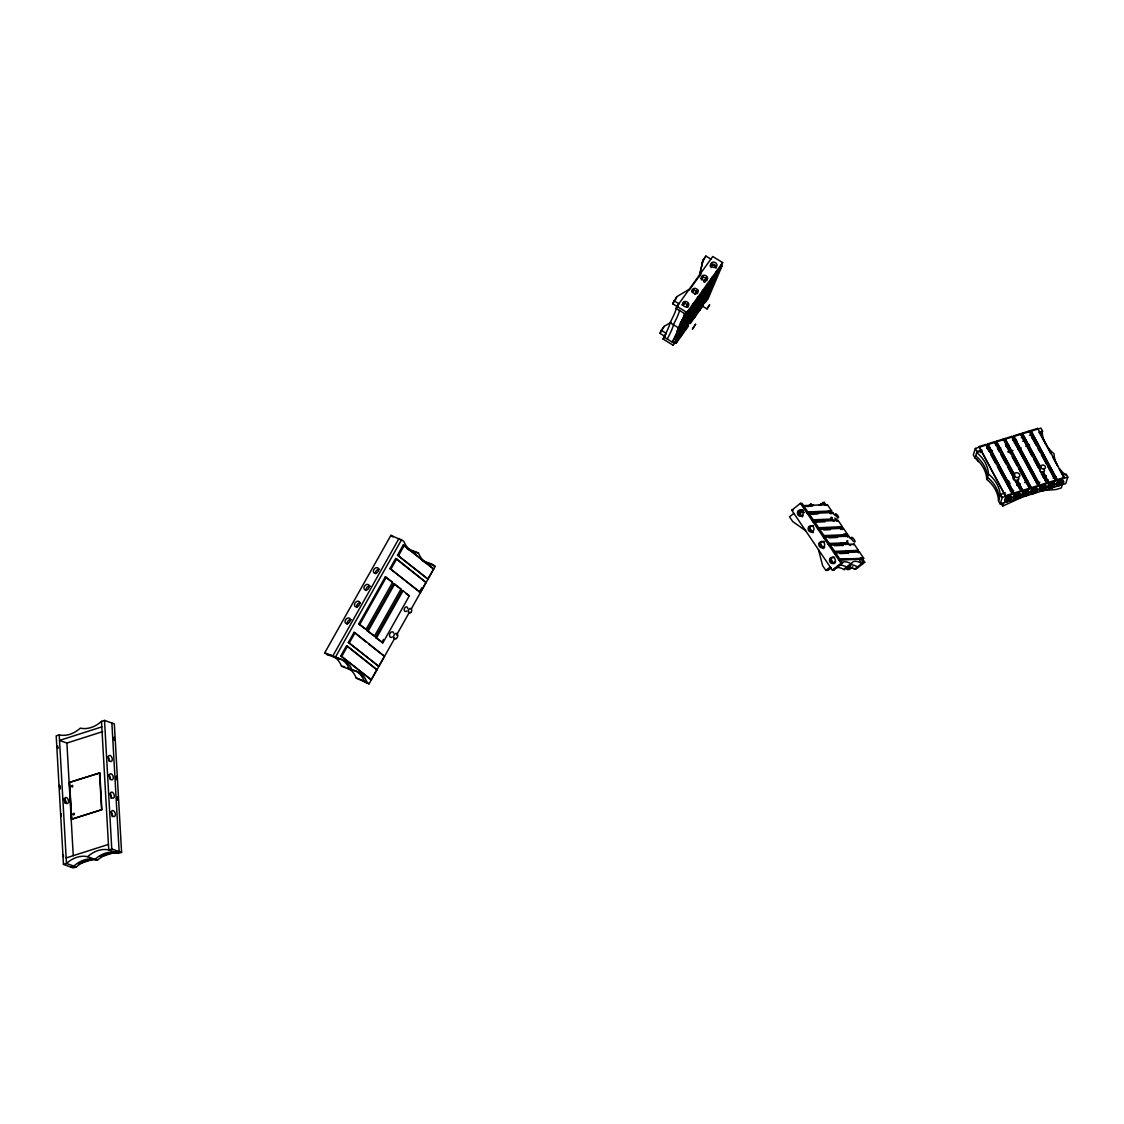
<?xml version="1.0" encoding="UTF-8"?>
<svg xmlns="http://www.w3.org/2000/svg" width="1124" height="1124" viewBox="0 0 1124 1124"><rect width="100%" height="100%" fill="white"/><g stroke="black" fill="none" stroke-linecap="round" stroke-linejoin="round"><path stroke-width="1.5" d="M701.081 273.989L699.212 276.616L703.09 260.009L705.9 256.075L710.86 259.124M703.09 260.009L699.212 276.616M707.038 308.931L709.553 304.871L707.038 308.931L702.036 305.84L704.551 301.766L704.242 302.721M1041.723 474.904L1041.344 473.935M1041.231 435.508L1042.58 431.18L1040.894 428.118L975.323 448.448L973.3 454.939L974.986 458.002A33.298 27.102 17.3 0 1 986.746 479.428A33.298 27.102 17.3 0 1 998.519 500.868L1000.205 503.931L1065.777 483.601L1067.8 477.11L1066.114 474.047L1062.84 475.073M974.986 458.002L977.009 451.511L975.323 448.448M979.018 446.565L1005.671 496.372L979.018 446.565L985.931 444.43L1012.569 494.237M985.678 445.244L985.931 444.43M987.659 443.896L1014.298 493.703L987.659 443.896L994.557 441.76L1021.21 491.567M994.557 441.76L995.99 445.624M1018.906 468.975L1029.837 488.884L1003.184 439.077L996.286 441.226L1014.522 475.719M986.746 479.428L988.432 474.033A33.298 27.102 17.3 0 0 976.672 452.593L981.842 450.991M1002.931 439.891L1003.184 439.077M1004.912 438.543L1031.565 488.35L1004.912 438.543L1011.811 436.407L1038.464 486.214L1012.401 438.739M1011.558 437.222L1011.811 436.407M1013.539 435.873L1040.192 485.68L1013.539 435.873L1020.437 433.724L1047.09 483.531M998.519 500.868L1000.543 494.391L1005.46 492.86M1020.437 433.724L1031.958 455.979M1000.205 503.931L1002.215 497.454L1000.543 494.391M1055.717 480.861L1029.078 431.054L1022.166 433.19L1040.417 467.682M1022.643 496.977L1002.65 506.109L1003.648 502.864M1028.825 431.869L1029.078 431.054M1030.792 430.52L1057.445 480.327L1030.792 430.52L1037.705 428.385L1064.344 478.178L1059.3 469.003M1037.452 429.185L1037.705 428.385M1017.304 479.498L1022.924 491.019L1017.051 480.313M1043.184 471.476L1048.818 482.997L1042.931 472.277M1062.335 484.669L1061.323 487.914L1056.139 489.516L1043.339 490.556M664.958 336.413L660.013 333.364L661.305 330.301L664.129 326.367L671.07 322.237M721.777 264.646L722.648 262.595L712.742 256.497L676.999 306.332L676.128 308.383L686.033 314.481L686.904 312.43L672.63 303.733L676.76 296.722L689.223 289.29M664.129 326.367L660.013 333.364M675.454 299.799L676.76 296.722M676.044 340.867L672.981 345.138L663.076 339.041L663.947 337.003A33.298 3.414 -58.4 0 0 670.044 322.686A33.298 3.414 -58.4 0 0 676.128 308.383L678.179 305.531M677.575 306.782L678.882 303.719L673.936 300.656M705.9 256.075L701.783 263.072M686.469 306.852L687.804 303.719M686.876 307.119L688.225 303.972M685.851 312.711L675.018 338.141L672.194 342.075A33.298 3.414 -58.4 0 0 678.292 327.772A33.298 3.414 -58.4 0 0 684.39 313.47M672.981 345.138L676.915 338.83M690.024 310.575L688.787 309.817L674.864 342.511L676.1 343.284L690.024 310.575L693.789 305.335L692.553 304.562M691.499 307.92L693.494 303.255L694.73 304.014L680.807 336.722L679.556 335.964M693.789 305.335L679.865 338.029L676.1 343.284M704.607 282.194L706.617 277.488L703.638 281.618M704.903 281.998L706.251 278.822M710.986 267.695L712.349 264.505L716.058 266.795M705.689 280.888L707.024 277.74L704.06 281.885M697.245 298.015L698.496 298.773L684.558 331.482L680.807 336.722M701.952 291.453L703.188 292.212L699.423 297.453L685.5 330.161L688.324 326.227M689.925 323.361L703.188 292.212M707.895 285.651L704.13 290.905L690.206 323.614L693.972 318.359L707.895 285.651L706.659 284.892M706.265 286.69L707.6 283.585L708.837 284.344L694.913 317.052L693.663 316.294M710.972 280.143L712.293 277.024L713.529 277.783L699.606 310.491L698.369 309.732M711.351 278.33L712.588 279.103L698.664 311.798L694.913 317.052M704.031 303.691L717.295 272.542L716.058 271.783M704.973 302.37L718.236 271.235L722.001 265.981L720.765 265.222M722.001 265.981L708.078 298.689L705.254 302.623M394.819 638.109L369.037 683.884L366.944 682.198A33.298 22.382 -68.6 0 0 352.262 670.438A33.298 22.382 -68.6 0 0 339.195 658.861L326.845 654.477L324.752 652.791L390.927 535.319L403.769 541.206A33.298 22.382 -68.6 0 0 418.451 552.966A33.298 22.382 -68.6 0 0 433.119 564.726L435.213 566.412L411.145 609.124M334.91 657.624L332.816 655.952L398.992 538.48L401.085 540.152M324.752 652.791L335.5 657.006L401.675 539.52M340.825 655.854L346.501 645.78L347.513 646.174L376.863 669.693L371.187 679.767L340.825 655.854L371.187 679.767M348.398 642.422L354.06 632.348L355.072 632.742L384.422 656.276L378.746 666.335L348.398 642.422L378.746 666.335M358.795 623.961L385.265 576.977L386.263 577.371L392.557 582.401L366.087 629.398L358.795 623.961L366.087 629.398M389.986 568.575L395.662 558.516L396.674 558.909L426.01 582.429L420.348 592.503L389.986 568.575L420.348 592.503M397.545 555.158L403.221 545.084L404.233 545.477L433.583 568.997L427.907 579.071L397.545 555.158L427.907 579.071M341.837 656.247L347.513 646.174M349.395 642.816L355.072 632.742M359.792 624.354L386.263 577.371M390.997 568.969L396.674 558.909M398.556 555.551L404.233 545.477M367.183 630.676L393.653 583.693L394.65 584.087L400.945 589.131L374.475 636.114L367.183 630.676L374.475 636.114M368.18 631.084L394.65 584.087M375.557 637.406L402.027 590.409L403.038 590.803L409.333 595.846L382.863 642.844L375.557 637.406L382.863 642.844M376.568 637.8L403.038 590.803M381.851 642.45L383.565 639.416M419.336 592.109L421.767 587.782M396.547 635.06L409.431 612.173M682.296 319.722L682.043 320.396M689.602 323.389C693.016 317.08 685.359 328.349 688.422 325.229M702.992 304.773L702.078 305.883M672.63 303.733L674.512 301.106M689.405 289.866L699.62 275.633M683.266 305.082L685.261 302.286M692.286 292.493L694.295 289.697M701.32 279.904L703.315 277.094M665.984 334.151L663.947 337.003L673.852 343.101M694.73 294.052L697.709 289.908M663.076 339.041L665.113 336.188M695.152 294.305L697.133 291.538M686.904 312.43L722.648 262.595M683.069 318.626L688.085 311.629M715.651 273.188L717.688 270.336M680.512 323.024L688.422 311.98M694.73 304.014L698.496 298.773M708.837 284.344L712.588 279.103M713.529 277.783L717.295 272.542M679.107 336.596L681.144 333.744M699.606 310.491L703.371 305.25M834.64 553.795L835.736 552.938L842.536 563.194L833.825 570.065L832.35 570.135L791.732 510.212L800.443 503.341L801.918 503.285L813.284 519.836L831.915 519.035M793.867 513.373L789.512 516.801L792.715 521.536L805.627 530.711M802.578 506.502L803.66 505.645L827.376 504.634L831.648 510.942L830.566 511.799L806.849 512.811L807.945 511.94L831.648 510.942M802.255 516.914L799.319 512.586L802.592 510.015M807.58 506.559L810.84 503.988A33.298 10.537 51.7 0 0 813.397 505.224M818.932 505.35L824.159 502.344L826.084 505.196M807.917 514.385L809.013 513.528L832.729 512.516L834.429 515.045M820.422 505.28L824.159 502.344M826.295 505.491L827.376 504.634M813.284 519.836L812.188 520.693L830.833 519.892M842.34 526.706L818.623 527.718L817.541 528.575L841.258 527.563L842.34 526.706L838.068 520.398L814.352 521.41L813.27 522.267L825.128 521.761M831.634 513.373L832.729 512.516M818.609 530.149L819.691 529.292L843.407 528.28L847.693 534.588L846.597 535.446L822.88 536.457L823.976 535.6L847.693 534.588M835.905 519.681L837.001 518.824M836.973 521.255L838.068 520.398M823.948 538.031L825.044 537.174L848.761 536.162L850.461 538.691M842.326 529.137L843.407 528.28M829.301 545.913L830.383 545.056L854.1 544.044L858.371 550.353L857.289 551.21L833.572 552.221L834.654 551.364L858.371 550.353M847.665 537.019L848.761 536.162M853.018 544.915L854.1 544.044M846.344 551.687L835.188 551.884M835.708 561.326L833.53 563.04L830.594 558.726M818.455 549.636L822.642 565.681L825.859 570.416L830.214 566.974M831.339 567.746L828.079 570.318L825.859 570.416M832.35 570.135L841.061 563.264L842.536 563.194M858.357 552.797L859.439 551.94L863.724 558.235L862.628 559.106L838.911 560.103L840.007 559.246L863.724 558.235M835.82 567.817A33.298 10.537 51.7 0 1 844.208 569.629L851.458 563.897A33.298 10.537 51.7 0 1 861.841 563.461L858.624 558.726M845.74 567.128L847.341 569.503L850.615 566.918M852.835 566.833L849.575 569.404L847.341 569.503M845.543 567.746A33.298 10.537 51.7 0 1 854.577 569.18L863.288 562.309L864.763 562.253L861.869 557.968M864.763 562.253L856.066 569.123L854.577 569.18M59.221 734.913L56.2 735.869L63.45 864.412L73.271 867.925L76.291 866.969A33.298 24.742 -70.3 0 1 97.437 860.197A33.298 24.742 -70.3 0 1 116.84 853.144L121.589 852.47L114.339 723.926L104.518 720.414L101.497 721.383A33.298 24.742 -70.3 0 1 80.352 728.141A33.298 24.742 -70.3 0 1 59.221 734.913L66.471 863.457L76.291 866.969M101.806 726.891L59.53 740.421L66.892 743.048L102.677 731.612M69.309 782.473L99.811 772.919L101.877 809.645L71.683 819.312L69.309 782.473L99.811 772.919M71.374 819.199L101.877 809.645M66.161 857.935L108.438 844.419M63.45 864.412L66.471 863.457A33.298 24.742 -70.3 0 1 87.616 856.685A33.298 24.742 -70.3 0 1 108.747 849.927L111.768 848.957L121.589 852.47M82.192 862.164L91.943 859.045M100.078 856.446L111.459 852.807M78.23 864.061L92.87 859.382M101.005 856.783L114.002 852.61M70.812 867.054L73.833 866.084A33.298 24.742 -70.3 0 1 94.978 859.326A33.298 24.742 -70.3 0 1 114.381 852.259L119.13 851.599L111.88 723.055M118.568 853.439L114.381 852.259L119.13 851.599M977.009 451.511L981.926 449.993M986.844 448.462L990.118 447.45M1013.075 440.327L1016.349 439.315M1021.266 437.784L1024.54 436.772M1029.472 435.241L1032.745 434.229M1039.307 432.192L1042.58 431.18M1039.658 433.063L1042.243 432.262A33.298 27.102 17.3 0 0 1045.545 443.783M989.204 451.637L992.548 450.598M997.564 449.038L1000.908 447.998M1005.938 446.453L1009.282 445.413M1022.671 441.254L1026.015 440.215M1008.116 451.722L1011.403 450.696M1026.198 446.116L1029.486 445.09M1008.031 451.988L1012.963 450.457M1017.894 448.926L1021.182 447.914M1026.114 446.383L1029.401 445.357M1016.714 484.894L1020.002 483.868M1024.933 482.337L1028.221 481.325M1043.016 476.731L1046.303 475.719M1016.63 485.161L1019.918 484.135M1024.849 482.603L1028.137 481.592M1042.931 476.998L1046.219 475.986M1010.378 491.329L1013.651 490.317M1036.609 483.208L1039.883 482.182M1044.8 480.665L1048.088 479.639M1053.005 478.122L1056.279 477.096M1005.924 495.572L1012.822 493.422M1014.551 492.888L1021.463 490.752M1023.177 490.219L1030.09 488.069M1031.818 487.535L1038.716 485.399M1040.445 484.866L1047.343 482.73M1049.071 482.196L1055.97 480.046M1057.698 479.512L1064.597 477.377M1002.215 497.454L1067.8 477.11M805.964 506.348L812.736 506.067M791.732 510.212L793.207 510.156M799.319 512.586L804.503 512.375M807.973 512.221L813.158 512.01M811.303 514.244L818.089 513.949M813.804 520.356L825.339 519.864M823.695 529.938L830.467 529.643M829.034 537.82L837.506 537.455M847.946 542.695L829.315 543.482L828.233 544.339L846.864 543.552M834.373 545.702L842.845 545.337M835.736 552.938L859.439 551.94M839.726 553.584L848.199 553.219M839.614 559.541L848.255 559.176M337.593 658.678L339.195 658.861L335.5 657.006M116.109 852.554L108.747 849.927L101.497 721.383M87.616 856.685L97.437 860.197M409.305 549.397L418.451 552.966M422.371 560.525L433.119 564.726M424.465 562.197L430.913 564.726M432.529 565.358L435.213 566.412M433.583 568.997L403.221 545.084M426.01 582.429L395.662 558.516M392.557 582.401L385.265 576.977M400.945 589.131L393.653 583.693M409.333 595.846L405.806 593.444M384.422 656.276L368.742 644.108M376.863 669.693L346.501 645.78M334.306 656.908A33.298 22.382 -68.6 0 1 341.513 666.237L352.262 670.438M347.597 667.867A33.298 22.382 -68.6 0 1 356.196 677.997L366.944 682.198M369.037 683.884L356.196 677.997M332.816 655.952L336.498 657.807A33.298 22.382 -68.6 0 1 349.578 669.384A33.298 22.382 -68.6 0 1 364.26 681.144L366.354 682.83M717 270.462L718.236 271.235M702.893 290.132L704.13 290.905M698.187 296.694L699.423 297.453M692.735 317.6L693.972 318.359M670.044 322.686L678.292 327.772M661.305 330.301L666.265 333.35M390.927 535.319L393.021 537.005M354.06 632.348L366.073 641.973M829.962 510.9L831.886 513.752M834.795 518.024L836.72 520.89M840.597 526.594L842.522 529.446M845.431 533.717L847.356 536.569M822.67 502.4L824.609 505.252M828.472 510.956L830.411 513.808M839.108 526.65L841.047 529.502M843.941 533.788L845.88 536.64M860.38 558.038L863.288 562.309M846.456 550.634L848.409 553.514M840.878 542.794L842.831 545.66M814.352 521.41L823.976 535.6M825.044 537.174L834.654 551.364M800.443 503.341L841.061 563.264M809.097 527.001L813.003 532.776M819.846 542.864L823.751 548.624M1039.124 432.248L1050.898 453.689M1052.584 456.751L1057.628 465.94M1031.34 436.463L1036.384 445.638M1038.07 448.701L1039.742 451.764M1041.428 454.827L1046.472 464.015M1048.158 467.078L1053.202 476.267M1022.166 433.19L1041.498 468.413M1033.644 459.042L1038.688 468.23M1043.732 477.405L1045.404 480.468M1005.46 444.486L1010.504 453.674M1012.176 456.737L1017.22 465.926M996.286 441.226L1014.775 474.904M997.662 448.687L999.348 451.75M1001.034 454.813L1006.078 464.001M1007.75 467.064L1013.637 477.784M1015.323 480.847L1019.524 488.504M1008.34 480.566L1010.012 483.629M986.521 446.776L989.036 451.37M990.722 454.433L995.766 463.622M997.438 466.671L1011.74 492.705M976.587 458.634L978.259 461.697M1000.964 503.046L1002.65 506.109M114.114 737.204L114.297 740.351M116.32 776.22L116.517 779.649M117.486 796.79L117.669 800.218M104.518 720.414L111.768 848.957M99.502 772.806L101.581 809.533M69.618 782.585L71.683 819.312M66.878 742.753L73.243 855.659M415.754 551.912A33.298 22.382 -68.6 0 1 407 548.554M430.436 563.672A33.298 22.382 -68.6 0 1 424.352 562.042M422.975 561.255A33.298 22.382 -68.6 0 1 421.683 560.314M341.513 666.237A33.298 22.382 -68.6 0 1 344.661 666.743M326.845 654.477A33.298 22.382 -68.6 0 1 331.496 655.475M356.744 607.48A3.161 2.29 -51.3 0 1 357.404 604.319A3.161 2.29 -51.3 0 1 360.326 602.871M347.302 624.312A3.161 2.29 -51.3 0 1 348.173 620.841A3.161 2.29 -51.3 0 1 351.433 619.816M375.571 573.704A3.161 2.29 -51.3 0 1 376.498 570.528A3.161 2.29 -51.3 0 1 379.462 569.348M366.129 590.55A3.161 2.29 -51.3 0 1 367.281 587.065A3.161 2.29 -51.3 0 1 370.513 586.349M406.804 610.88A2.417 1.63 -68.6 0 1 404.317 610.501A2.417 1.63 -68.6 0 1 405.722 607.072A2.417 1.63 -68.6 0 1 407.717 608.646M392.29 636.971A2.922 1.967 -68.6 0 1 389.621 636.17A2.922 1.967 -68.6 0 1 390.983 632.278A2.922 1.967 -68.6 0 1 393.653 633.079M109.815 793.572A3.161 1.841 72.3 0 1 111.065 798.419M110.812 811.893A3.161 1.841 72.3 0 1 112.119 816.741M108.396 774.942A3.161 1.841 72.3 0 1 110.194 779.62M107.412 756.607A3.161 1.841 72.3 0 1 109.14 761.313M63.618 798.602A3.161 1.841 72.3 0 1 65.417 803.281M63.548 856.895A3.892 2.262 72.3 0 1 63.436 854.999M61.258 816.502A3.892 2.262 72.3 0 1 61.356 813.804M63.408 799.628A1.953 1.138 72.3 0 1 64.518 800.92M64.672 801.412A1.953 1.138 72.3 0 1 64.63 802.761M64.56 798.714A3.892 2.262 72.3 0 1 65.965 802.339M60.331 788.992A3.892 2.262 72.3 0 1 59.502 785.212M60.162 787.798A1.953 1.138 72.3 0 1 60.05 785.957M58.055 748.584A3.892 2.262 72.3 0 1 57.198 745.732M57.886 747.39A1.953 1.138 72.3 0 1 57.675 745.957M679.43 310.407A33.298 3.414 -58.4 0 1 673.346 324.724A33.298 3.414 -58.4 0 1 667.249 339.026M678.32 330.077A1.953 1.602 23.1 0 1 678.334 330.934M680.47 322.588A1.953 1.602 23.1 0 1 682.872 324.471M682.816 324.878A1.953 1.602 23.1 0 1 682.633 325.257M680.751 323.108A1.953 1.602 23.1 0 1 682.591 325.398M683.069 321.113A3.892 3.203 23.1 0 1 683.87 321.717M683.645 322.237A3.892 3.203 23.1 0 1 684.249 322.981M682.844 324.752A1.953 1.602 23.1 0 1 680.708 325.257M680.694 322.082A1.953 1.602 23.1 0 1 683.027 324.372M686.862 314.116A3.892 3.203 23.1 0 1 687.776 314.551M684.938 315.633A1.953 1.602 23.1 0 1 687.228 316.167M691.682 291.271A3.161 2.599 23.1 0 1 697.33 293.617M681.903 305.011A3.161 2.599 23.1 0 1 685.781 303.761A3.161 2.599 23.1 0 1 687.79 307.358M710.003 266.037A3.161 2.599 23.1 0 1 713.937 264.393A3.161 2.599 23.1 0 1 715.876 268.271M700.8 278.569A3.161 2.599 23.1 0 1 706.715 280.691M681.397 321.085A3.161 2.599 23.1 0 1 683.968 322.897M684.094 323.937A3.161 2.599 23.1 0 1 683.434 324.246M682.661 324.372A3.161 2.599 23.1 0 1 680.343 323.698M683.055 319.286A3.161 2.599 23.1 0 1 683.785 319.68M678.404 328.433A3.161 2.599 23.1 0 1 679.542 331.046M679.275 326.382A3.161 2.599 23.1 0 1 676.915 330.835M684.727 314.551A3.161 2.599 23.1 0 1 687.087 314.861M686.357 317.727A3.161 2.599 23.1 0 1 684.305 316.448M675.749 335.303A3.161 2.599 23.1 0 1 674.737 337.031M844.208 569.629A33.298 10.537 51.7 0 1 844.995 568.252M833.825 570.065A33.298 10.537 51.7 0 1 834.163 569.32M834.612 568.688A33.298 10.537 51.7 0 1 835.16 568.196M836.734 567.775A33.298 10.537 51.7 0 1 838.068 565.906M838.715 565.527A33.298 10.537 51.7 0 1 847.103 567.339A33.298 10.537 51.7 0 1 849.842 564.852M850.685 564.754A33.298 10.537 51.7 0 1 857.486 566.889M821.222 503.552A33.298 10.537 51.7 0 1 819.888 505.421M810.84 503.988A33.298 10.537 51.7 0 1 808.1 506.474M805.304 506.376A33.298 10.537 51.7 0 1 803.028 505.659M841.089 564.346A33.298 10.537 51.7 0 1 851.458 563.897M833.882 519.808A2.417 0.759 51.7 0 1 833.277 520.904A2.417 0.759 51.7 0 1 831.029 517.981A2.417 0.759 51.7 0 1 832.42 517.897M850.685 544.718A2.922 0.927 51.7 0 1 849.28 544.929A2.922 0.927 51.7 0 1 846.934 541.768A2.922 0.927 51.7 0 1 847.932 541.009M824.777 547.248A3.161 2.922 87.6 0 1 820.295 544.662A3.161 2.922 87.6 0 1 824.58 541.768M834.837 563.335A3.161 2.922 87.6 0 1 830.987 560.497A3.161 2.922 87.6 0 1 834.5 557.223M803.168 515.86A3.161 2.922 87.6 0 1 798.911 512.825A3.161 2.922 87.6 0 1 803.435 510.38M813.2 531.877A3.161 2.922 87.6 0 1 809.603 528.673A3.161 2.922 87.6 0 1 813.369 525.765M975.66 455.838A33.298 27.102 17.3 0 1 987.42 477.279A33.298 27.102 17.3 0 1 999.194 498.705M1047.849 447.366A33.298 27.102 17.3 0 0 1054.017 453.703A33.298 27.102 17.3 0 0 1057.305 465.224M1065.777 475.129A33.298 27.102 17.3 0 1 1059.609 468.792M988.432 474.033A33.298 27.102 17.3 0 1 1000.205 495.459M1043.999 469.27A2.417 1.967 17.3 0 1 1043.662 471.925A2.417 1.967 17.3 0 1 1040.445 471.546A2.417 1.967 17.3 0 1 1040.234 468.834M1018.751 478.178A2.922 2.374 17.3 0 1 1016.714 480.763A2.922 2.374 17.3 0 1 1013.244 478.964A2.922 2.374 17.3 0 1 1014.663 476.07M1007.764 500.503A1.953 0.871 -28.8 0 1 1007.034 499.449A1.953 0.871 -28.8 0 1 1009.563 498.115A1.953 0.871 -28.8 0 1 1009.858 499.393M1009.521 499.702A1.953 0.871 -28.8 0 1 1008.664 500.222M1007.441 500.714A3.892 1.728 -28.8 0 1 1004.73 499.421A3.892 1.728 -28.8 0 1 1009.38 496.232A3.892 1.728 -28.8 0 1 1011.277 498.072M1010.771 498.705A3.892 1.728 -28.8 0 1 1010.083 499.323M1009.254 499.885A3.892 1.728 -28.8 0 1 1008.354 500.363M1006.528 498.789A1.953 0.871 -28.8 0 1 1008.228 497.553A1.953 0.871 -28.8 0 1 1009.774 497.539M1017.74 497.314A1.953 0.871 -28.8 0 1 1015.422 497.511A1.953 0.871 -28.8 0 1 1017.192 495.67A1.953 0.871 -28.8 0 1 1018.892 496.106M1014.438 498.283A3.892 1.728 -28.8 0 1 1013.904 495.937A3.892 1.728 -28.8 0 1 1018.555 493.478A3.892 1.728 -28.8 0 1 1019.904 495.403M1019.398 496.021A3.892 1.728 -28.8 0 1 1018.709 496.639M1017.88 497.215A3.892 1.728 -28.8 0 1 1016.981 497.679M1015.084 496.878A1.953 0.871 -28.8 0 1 1015.759 495.487A1.953 0.871 -28.8 0 1 1017.894 494.672M1025.018 495.15A1.953 0.871 -28.8 0 1 1024.371 493.998A1.953 0.871 -28.8 0 1 1027.055 492.776A1.953 0.871 -28.8 0 1 1026.774 494.349M1023.065 495.6A3.892 1.728 -28.8 0 1 1022.714 493.043A3.892 1.728 -28.8 0 1 1027.687 490.795A3.892 1.728 -28.8 0 1 1028.024 493.352M1027.336 493.97A3.892 1.728 -28.8 0 1 1026.521 494.532M1025.622 495.01A3.892 1.728 -28.8 0 1 1024.695 495.361M1023.641 493.731A1.953 0.871 -28.8 0 1 1024.386 492.818M1025.706 492.115A1.953 0.871 -28.8 0 1 1026.83 492.059M1033.644 492.467A1.953 0.871 -28.8 0 1 1032.914 491.427A1.953 0.871 -28.8 0 1 1035.457 490.078A1.953 0.871 -28.8 0 1 1035.752 491.371M1035.401 491.68A1.953 0.871 -28.8 0 1 1034.544 492.2M1031.087 492.804A3.892 1.728 -28.8 0 1 1032.043 489.755A3.892 1.728 -28.8 0 1 1036.918 488.238A3.892 1.728 -28.8 0 1 1035.963 491.3M1035.148 491.862A3.892 1.728 -28.8 0 1 1034.249 492.326M1032.464 492.888A3.892 1.728 -28.8 0 1 1031.691 492.93M1032.422 490.752A1.953 0.871 -28.8 0 1 1034.768 489.333M1043.17 489.516A1.953 0.871 -28.8 0 1 1041.414 488.954A1.953 0.871 -28.8 0 1 1044.322 487.423A1.953 0.871 -28.8 0 1 1043.62 489.277M1040.318 490.247A3.892 1.728 -28.8 0 1 1039.784 487.9A3.892 1.728 -28.8 0 1 1044.449 485.456A3.892 1.728 -28.8 0 1 1045.784 487.366M1040.965 488.856A1.953 0.871 -28.8 0 1 1042.51 486.945M1059.539 484.444A1.953 0.871 -28.8 0 1 1058.808 483.39A1.953 0.871 -28.8 0 1 1061.337 482.056A1.953 0.871 -28.8 0 1 1061.632 483.334M1060.424 484.163A1.953 0.871 -28.8 0 0 1060.873 483.924A3.892 1.728 -28.8 0 1 1060.129 484.303M1056.967 484.781A3.892 1.728 -28.8 0 1 1057.923 481.718A3.892 1.728 -28.8 0 1 1062.798 480.215A3.892 1.728 -28.8 0 1 1061.857 483.264M1059.314 481.831A1.953 0.871 -28.8 0 1 1060.663 481.311M1050.519 487.142A1.953 0.871 -28.8 0 1 1050.462 485.751A1.953 0.871 -28.8 0 1 1053.048 484.767A1.953 0.871 -28.8 0 1 1052.668 486.327M1050.589 487.338A3.892 1.728 -28.8 0 1 1047.807 486.242A3.892 1.728 -28.8 0 1 1051.938 483.011A3.892 1.728 -28.8 0 1 1054.705 484.107M1054.424 484.697A3.892 1.728 -28.8 0 1 1053.905 485.329M1053.23 485.947A3.892 1.728 -28.8 0 1 1052.401 486.509M1049.535 485.709A1.953 0.871 -28.8 0 1 1050.28 484.781M1051.6 484.093A1.953 0.871 -28.8 0 1 1052.71 484.023M997.901 449.164A3.161 1.405 -28.8 0 1 997.522 448.968M997.508 447.788A3.161 1.405 -28.8 0 1 998.393 446.776M980.648 452.593A3.161 1.405 -28.8 0 1 981.828 451.609M1014.621 443.404A3.161 1.405 -28.8 0 1 1016.813 440.636M1034.586 438.149A3.161 1.405 -28.8 0 1 1032.591 438.501M1031.818 437.714A3.161 1.405 -28.8 0 1 1033.307 435.761M1024.976 491.82A3.161 1.405 -28.8 0 1 1028.024 492.677M1023.655 495.15A3.161 1.405 -28.8 0 1 1023.121 495.094M1022.531 494.195A3.161 1.405 -28.8 0 1 1024.259 492.228M1048.453 486.046A3.161 1.405 -28.8 0 1 1050.322 484.093M1051.052 483.699A3.161 1.405 -28.8 0 1 1054.115 483.868M1014.213 497.651A3.161 1.405 -28.8 0 1 1015.422 495.038A3.161 1.405 -28.8 0 1 1019.271 494.096M1010.364 498.578A3.161 1.405 -28.8 0 1 1009.83 499.084M1009.183 499.548A3.161 1.405 -28.8 0 1 1008.453 499.955M1005.46 500.236A3.161 1.405 -28.8 0 1 1005.488 499.028M1005.868 498.522A3.161 1.405 -28.8 0 1 1008.888 496.724A3.161 1.405 -28.8 0 1 1010.954 497.173M1036.398 490.373A3.161 1.405 -28.8 0 1 1035.921 490.879M1031.2 492.017A3.161 1.405 -28.8 0 1 1031.284 491.174M1031.607 490.668A3.161 1.405 -28.8 0 1 1034.881 488.673M1040.079 489.614A3.161 1.405 -28.8 0 1 1041.33 487.001A3.161 1.405 -28.8 0 1 1045.179 486.074M1057.108 484.008A3.161 1.405 -28.8 0 1 1057.15 483.194M1057.459 482.702A3.161 1.405 -28.8 0 1 1060.705 480.665M71.529 786.21C72.751 789.329 73.524 783.091 71.529 786.21M73.102 814.127C74.325 817.232 75.097 811.008 73.102 814.127M692.496 329.037L695.573 324.274L692.496 329.037M348.004 623.413A3.161 2.29 -51.3 0 0 349.817 618.481A3.161 2.29 -51.3 0 0 345.237 620.546A3.161 2.29 -51.3 0 0 348.004 623.413M376.062 573.184A3.161 2.29 -51.3 0 0 378.352 568.337A3.161 2.29 -51.3 0 0 373.73 569.868A3.161 2.29 -51.3 0 0 376.062 573.184M366.677 589.931A3.161 2.29 -51.3 0 0 368.869 585.07A3.161 2.29 -51.3 0 0 364.246 586.728A3.161 2.29 -51.3 0 0 366.677 589.931M357.404 606.651A3.161 2.29 -51.3 0 0 359.301 601.733A3.161 2.29 -51.3 0 0 354.706 603.7A3.161 2.29 -51.3 0 0 357.404 606.651M410.836 612.454A2.417 1.63 -68.6 0 0 410.92 608.548A2.417 1.63 -68.6 0 0 408.251 611.33A2.417 1.63 -68.6 0 0 410.836 612.454M396.322 638.544A2.922 1.967 -68.6 0 0 397.081 633.683A2.922 1.967 -68.6 0 0 393.597 636.367A2.922 1.967 -68.6 0 0 396.322 638.544M111.431 811.949A3.161 1.841 72.3 0 0 113.96 816.614A3.161 1.841 72.3 0 0 114.746 812.09A3.161 1.841 72.3 0 0 111.431 811.949M108.283 757.267A3.161 1.841 72.3 0 0 111.135 761.51A3.161 1.841 72.3 0 0 111.416 756.607A3.161 1.841 72.3 0 0 108.283 757.267M109.309 775.701A3.161 1.841 72.3 0 0 112.217 779.859A3.161 1.841 72.3 0 0 112.4 774.914A3.161 1.841 72.3 0 0 109.309 775.701M110.405 793.53A3.161 1.841 72.3 0 0 112.892 798.251A3.161 1.841 72.3 0 0 113.749 793.769A3.161 1.841 72.3 0 0 110.405 793.53M64.532 799.375A3.161 1.841 72.3 0 0 67.426 803.534A3.161 1.841 72.3 0 0 67.623 798.588A3.161 1.841 72.3 0 0 64.532 799.375M682.971 305.026A3.161 2.599 23.1 0 0 688.324 305.897A3.161 2.599 23.1 0 0 685.865 301.485A3.161 2.599 23.1 0 0 682.971 305.026M711.422 266.051A3.161 2.599 23.1 0 0 716.747 266.233A3.161 2.599 23.1 0 0 713.614 262.103A3.161 2.599 23.1 0 0 711.422 266.051M702.064 279.23A3.161 2.599 23.1 0 0 707.375 279.286A3.161 2.599 23.1 0 0 704.13 275.211A3.161 2.599 23.1 0 0 702.064 279.23M692.356 291.861A3.161 2.599 23.1 0 0 697.681 292.83A3.161 2.599 23.1 0 0 695.32 288.39A3.161 2.599 23.1 0 0 692.356 291.861M835.624 515.129A2.417 0.759 51.7 0 0 838.392 517.672A2.417 0.759 51.7 0 0 836.776 514.455A2.417 0.759 51.7 0 0 835.624 515.129M851.36 538.508A2.922 0.927 51.7 0 0 854.718 542.021A2.922 0.927 51.7 0 0 853.285 538.424A2.922 0.927 51.7 0 0 851.36 538.508M830.229 558.277A3.161 2.922 87.6 0 0 831.83 563.489A3.161 2.922 87.6 0 0 835.202 559.415A3.161 2.922 87.6 0 0 830.229 558.277M797.899 511.336A3.161 2.922 87.6 0 0 800.204 516.253A3.161 2.922 87.6 0 0 802.972 511.673A3.161 2.922 87.6 0 0 797.899 511.336M808.549 527.17A3.161 2.922 87.6 0 0 810.966 532.017A3.161 2.922 87.6 0 0 813.621 527.367A3.161 2.922 87.6 0 0 808.549 527.17M819.143 543.131A3.161 2.922 87.6 0 0 821.855 547.781A3.161 2.922 87.6 0 0 824.215 542.948A3.161 2.922 87.6 0 0 819.143 543.131M1041.189 468.02A2.417 1.967 17.3 0 0 1045.278 468.048A2.417 1.967 17.3 0 0 1042.833 465.013A2.417 1.967 17.3 0 0 1041.189 468.02M1014.761 476.492A2.922 2.374 17.3 0 0 1019.665 476.169A2.922 2.374 17.3 0 0 1016.391 472.698A2.922 2.374 17.3 0 0 1014.761 476.492M1006.992 501.683A3.892 1.728 -28.8 0 0 1012.05 497.721A3.892 1.728 -28.8 0 0 1006.57 498.536A3.892 1.728 -28.8 0 0 1006.992 501.683M1008.186 501.262A1.953 0.871 -28.8 0 0 1010.715 499.281A1.953 0.871 -28.8 0 0 1007.975 499.688A1.953 0.871 -28.8 0 0 1008.186 501.262M1015.618 499A3.892 1.728 -28.8 0 0 1020.676 495.052A3.892 1.728 -28.8 0 0 1015.197 495.867A3.892 1.728 -28.8 0 0 1015.618 499M1016.813 498.592A1.953 0.871 -28.8 0 0 1019.342 496.611A1.953 0.871 -28.8 0 0 1016.602 497.019A1.953 0.871 -28.8 0 0 1016.813 498.592M1024.245 496.33A3.892 1.728 -28.8 0 0 1029.303 492.368A3.892 1.728 -28.8 0 0 1023.824 493.197A3.892 1.728 -28.8 0 0 1024.245 496.33M1025.439 495.909A1.953 0.871 -28.8 0 0 1027.968 493.928A1.953 0.871 -28.8 0 0 1025.229 494.349A1.953 0.871 -28.8 0 0 1025.439 495.909M1032.872 493.647A3.892 1.728 -28.8 0 0 1037.93 489.699A3.892 1.728 -28.8 0 0 1032.45 490.514A3.892 1.728 -28.8 0 0 1032.872 493.647M1034.066 493.239A1.953 0.871 -28.8 0 0 1036.595 491.258A1.953 0.871 -28.8 0 0 1033.855 491.666A1.953 0.871 -28.8 0 0 1034.066 493.239M1041.512 490.977A3.892 1.728 -28.8 0 0 1046.556 487.015A3.892 1.728 -28.8 0 0 1041.091 487.844A3.892 1.728 -28.8 0 0 1041.512 490.977M1042.693 490.556A1.953 0.871 -28.8 0 0 1045.222 488.575A1.953 0.871 -28.8 0 0 1042.482 488.996A1.953 0.871 -28.8 0 0 1042.693 490.556M1058.766 485.624A3.892 1.728 -28.8 0 0 1063.81 481.662A3.892 1.728 -28.8 0 0 1058.344 482.491A3.892 1.728 -28.8 0 0 1058.766 485.624M1059.96 485.203A1.953 0.871 -28.8 0 0 1062.475 483.236A1.953 0.871 -28.8 0 0 1059.749 483.643A1.953 0.871 -28.8 0 0 1059.96 485.203M1050.139 488.308A3.892 1.728 -28.8 0 0 1055.183 484.346A3.892 1.728 -28.8 0 0 1049.718 485.161A3.892 1.728 -28.8 0 0 1050.139 488.308M1051.333 487.886A1.953 0.871 -28.8 0 0 1053.848 485.905A1.953 0.871 -28.8 0 0 1051.123 486.313A1.953 0.871 -28.8 0 0 1051.333 487.886"/></g></svg>
